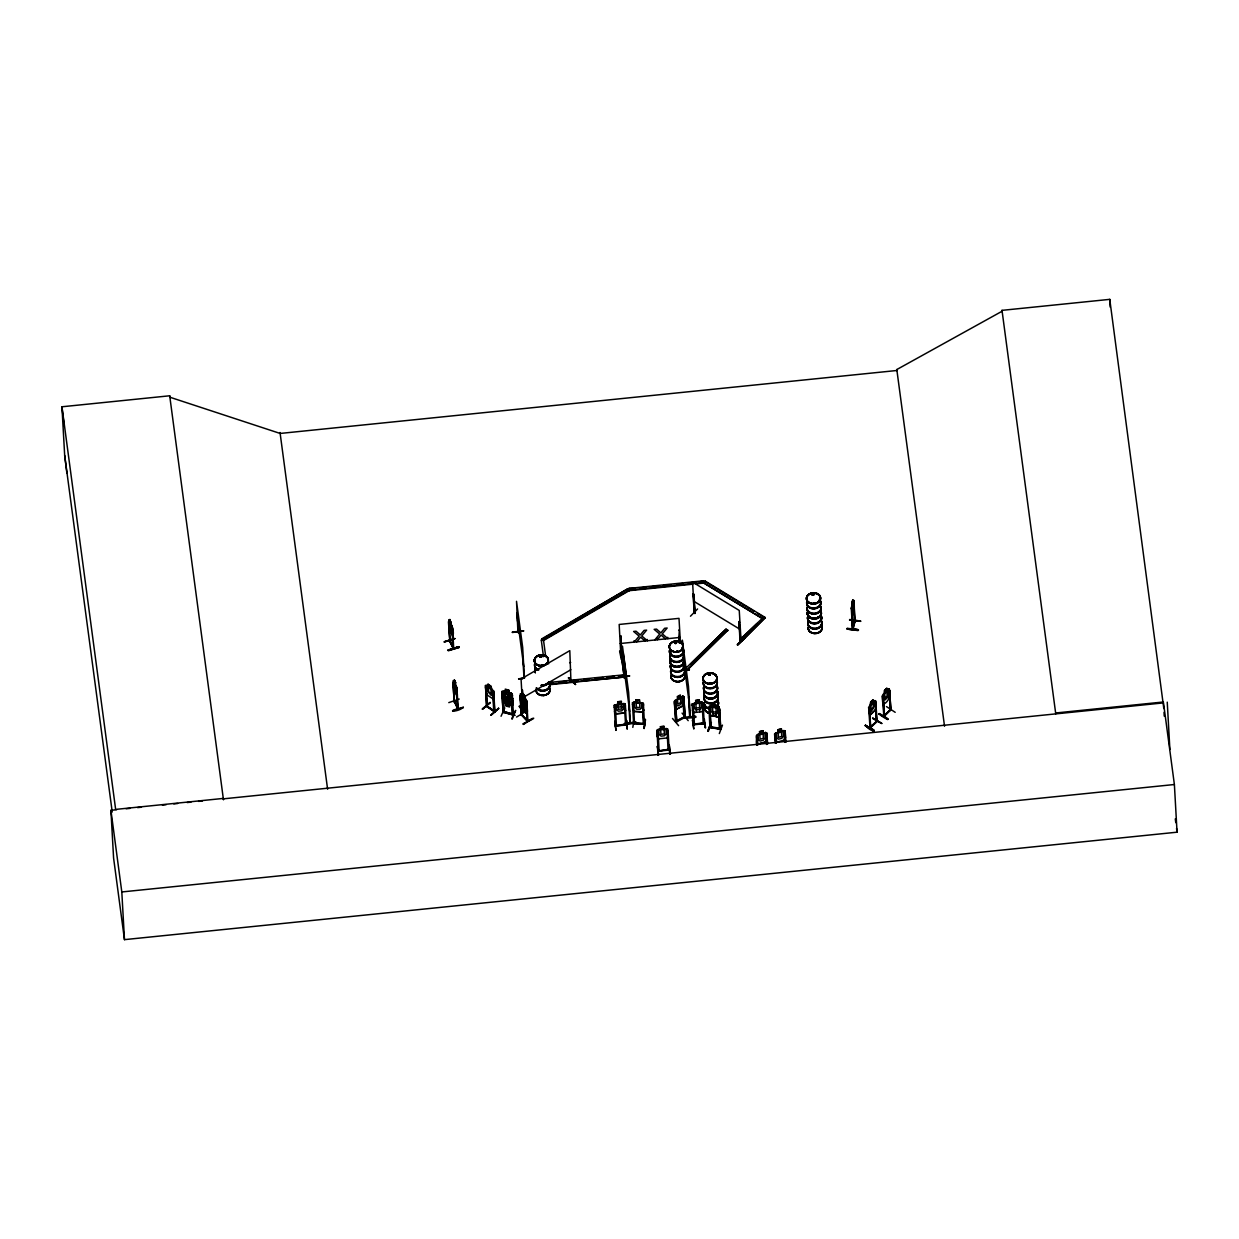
<?xml version="1.0" encoding="UTF-8"?>
<svg xmlns="http://www.w3.org/2000/svg" width="1239" height="1239" viewBox="0 0 1239 1239"><rect width="100%" height="100%" fill="white"/><g stroke="black" fill="none" stroke-linecap="round" stroke-linejoin="round"><path stroke-width="1.5" d="M851.317 608.752L852.556 629.335L855.282 620.135L855.003 620.971M853.175 627.925L852.974 628.576M854.569 621.498L854.182 601.813M855.251 620.29L853.113 629.226M855.282 620.987L855.282 620.135M852.045 616.341L854.058 606.676L852.169 616.356M522.409 678.833L518.614 678.833L524.407 678.213L522.688 647.47L516.524 601.318L517.933 632.184M518.398 632.726L517.174 612.902L518.367 632.85M524.391 677.392C523.896 678.662 524.701 675.735 524.02 678.26L522.827 658.312M624.286 676.277L623.929 677.81L624.146 676.107M628.777 703.225L629.97 723.173C629.412 719.301 631.069 724.242 629.939 722.476M629.706 721.625L630.388 723.003L628.638 692.384L622.474 646.231L624.317 677.764M689.643 716.219L690.247 716.994L688.466 686.282L682.302 640.129L682.844 649.654M688.714 697.913L688.992 697.077L689.798 717.071L689.627 715.414M540.56 657.088L540.065 656.283M541.489 656.298L540.111 656.747M541.83 656.918L540.932 655.772M675.301 643.614L674.821 642.452M676.633 651.807L676.773 650.878L677.501 651.42M677.392 651.451L677.501 651.296M709.358 675.085L708.693 674.248L709.591 673.892M709.993 683.154L710.706 682.612M711.078 683.386L709.993 683.03M814.534 603.3C812.443 604.074 815.169 601.72 813.884 603.424M814.596 603.393L813.543 602.928M847.104 629.04C857.063 627.368 866.82 632.618 847.104 629.04L858.147 630.558M847.213 628.591L858.24 630.155M847.197 628.281L858.24 629.799M487.237 706.199L486.726 705.394M486.338 705.688L494.919 711.759L493.633 691.068L486.478 685.291L485.471 685.523L485.827 691.827L487.035 694.692M494.609 711.294L493.958 710.427M494.826 711.651L486.71 706.091M522.533 705.285L522.688 709.715L523.772 708.847M570.714 681.001L570.59 681.837M524.438 678.089L524.314 676.726M624.348 677.64L622.737 657.863M690.216 716.901L690.108 715.414M449.37 640.083L449.463 640.671M449.788 639.851L453.304 648.074M454.667 701.088L453.846 700.531L457.78 709.204L457.392 707.779M457.361 708.6L458.136 708.367M457.718 707.577L458.182 709.173L456.943 688.497M458.198 708.445L457.423 708.476M644.652 723.607L633.594 723.591L632.386 702.683L636.025 702.095M632.726 709.08L634.12 711.496L642.762 711.96L643.769 709.699L642.669 711.867L634.213 711.325L632.866 708.971M633.594 704.279L632.54 704.526L633.594 704.279L634.476 723.746L634.616 722.662M636.134 702.281L635.886 699.741L639.572 699.989L639.556 702.498M634.136 719.085L632.819 727.386M639.556 700.081L635.87 699.834M642.499 705.161L643.552 704.929L642.499 705.161L643.661 724.335L642.545 704.867M633.625 702.033L643.413 703.411L639.696 702.327L641.461 703.303L641.709 707.686L639.974 709.436L636.536 709.219L634.6 707.221L634.353 702.838L636.149 702.172M643.676 724.288L644.543 723.266M645.318 719.41L644.079 728.501L645.38 719.425M645.488 719.766L644.172 728.455M676.571 720.695L675.518 721.253L683.943 717.025C693.112 719.782 705.611 714.624 684.455 718.109M682.674 696.241L674.419 701.444L675.782 722.198L674.589 702.823L675.456 702.374L676.695 721.81L676.695 720.99M684.083 716.684L685.198 716.576L675.735 721.795M683.711 696.55L682.565 696.256L683.711 696.55L685.182 717.335L683.851 697.944L682.999 698.393L683.959 717.52L695.59 716.142M851.998 602.835L852.773 600.017L851.704 607.342L853.051 629.211M451.306 625.261L451.554 629.644L450.113 622.783C455.503 630.682 453.443 644.357 449.029 626.345M457.408 694.707L457.067 696.349L457.052 688.466M875.942 707.035L875.199 709.993L869.824 715.213M868.57 707.454L869.871 715.414L875.354 710.071L875.849 706.973M889.757 695.482C890.129 698.053 884.135 707.02 882.726 702.157M889.168 698.517L889.664 695.42M694.289 612.004C696.194 612.624 692.338 613.073 695.218 613.259L693.251 593.713L694.088 613.15L694.955 613.553L694.041 594.178M739.791 640.16L740.814 641.384L739.11 621.544L739.946 640.981C741.665 641.709 738.986 638.643 741.077 641.09L739.249 610.44L692.601 582.113L694.227 612.716L695.172 612.809M865.411 725.543C882.927 733.318 869.855 732.419 865.503 725.094M865.457 725.171L874.207 730.452M873.867 731.165L865.457 725.434M887.682 719.58C877.692 714.454 874.471 709.575 888.038 718.868M878.931 714.314L879.303 713.54M888.007 719.24L879.256 713.927M852.107 603.517L852.525 601.039M852.649 600.001L852.881 602.541L853.686 600.512M851.735 609.402L852.494 629.133M849.567 619.996L860.733 621.064L849.675 619.5M852.324 610.316L852.804 603.3L851.658 607.048L853.702 600.388L855.127 621.575M852.757 627.77L854.895 620.739M890.206 709.839L890.934 709.064L883.624 716.421L883.562 715.6L884.6 715.213L884.088 716.591M886.892 688.28L884.553 690.557L883.794 699.137L885.064 699.88L887.248 697.758L888.317 694.738L886.799 688.218L884.46 690.495L884.77 692.895L882.4 695.993L883.856 716.684L890.996 709.792M486.338 706.307L485.642 687.026L487.283 706.896L486.695 705.316M520.659 698.347L521.216 696.566L526.25 701.94L527.024 705.099M526.42 708.584L527.117 707.035M527.04 706.942L526.482 708.723L521.449 703.349L520.581 700.236M521.077 714.036L527.938 721.361L526.699 700.701M526.467 702.451L525.878 701.816L527.535 721.594L521.139 714.702L520.07 695.621L520.969 696.07L522.068 715.011M526.885 720.231L527.876 721.206M526.188 701.63L527.442 721.563L525.878 701.816M526.11 712.89C519.946 710.086 514.386 699.152 526.095 712.89M757.927 744.174L756.564 742.099L757.927 744.174L766.182 741.882L767.096 739.156L766.631 732.93L763.116 733.209L763.054 730.669L759.538 731.645L759.677 733.984M783.962 730.468L774.592 733.922L774.979 740.303L776.311 742.3L784.566 740.008L785.526 737.375M710.148 705.92L719.611 708.646L720.804 729.213L709.978 727.014M712.456 706.385L712.317 704.046L715.879 704.743L716.421 716.529M710.613 715.476L709.405 712.812L710.613 715.476L718.961 717.149L719.952 714.934M716.003 707.097L717.706 708.29L717.954 712.673L716.281 714.191L712.967 713.525L711.078 711.294L710.83 706.911L712.564 706.493M718.961 717.149L710.644 715.383M709.885 708.46L709.018 707.965L709.885 708.46L710.923 727.603L709.993 708.166M710.954 722.771L707.748 731.258L710.892 722.817M711.403 722.554L708.336 731.382M710.195 706.013L708.909 706.602L709.885 727.355L719.58 728.625M710.954 727.525L710.768 726.906M718.543 710.21L719.627 710.117L718.543 710.21L719.689 729.399L718.651 709.916M711.155 726.766L720.757 728.517L719.456 728.563M539.894 656.221L540.142 657.274M540.405 657.026L540.204 656.159M541.366 665.08L542.217 664.693M674.744 642.855L675.487 643.32L675.131 642.391M676.448 642.979L676.633 642.313M677.439 651.342L677.005 651.342M709.188 675.054L708.832 674.124L708.445 674.883M710.21 674.403L709.885 673.908M812.722 593.853L812.087 595.092M812.35 594.131L813.373 594.999M672.498 718.465L678.616 725.667M494.067 697.387L493.277 699.214L493.989 697.464M702.42 711.573L703.38 709.08M692.477 710.303L693.886 712.595L702.513 711.635L703.504 709.08M624.487 712.843L625.463 710.458L625.122 704.217M615.953 713.896L614.559 711.589L615.953 713.896L624.595 713.014L625.602 710.567M667.186 737.886L668.27 735.408L667.914 729.121L664.197 728.749M664.073 728.749L665.962 729.337L666.195 733.72L664.46 735.78L661.037 736.136L659.086 734.448L658.838 730.065L660.635 729.105L656.887 730.329L657.228 736.539L658.637 738.831L667.279 737.948L668.286 735.501M718.868 717.04L719.844 714.903M852.649 628.545L852.091 605.933M502.198 695.76L503.173 693.623L511.351 695.745L512.621 698.471M502.306 695.807L503.266 693.716M511.645 702.451L512.729 700.407L511.738 702.544L503.576 700.422L502.26 697.774M503.142 693.716L511.351 695.745M502.554 702.064L506.07 703.798L506.193 706.137L509.725 706.958L509.461 704.495M503.7 703.179L513.023 704.681L512.667 698.378M509.539 704.697L511.831 705.192M501.903 691.47L503.111 712.41L501.903 691.47L505.342 691.548M503.08 690.959L512.373 694.119M502.926 693.468L501.965 693.221L502.926 693.468L503.963 712.611L503.065 693.19M503.576 700.422L511.738 702.544M508.671 690.108L505.249 689.116L505.45 691.656M511.18 693.081L508.811 692.462L510.514 693.654L510.762 698.037L509.136 699.446L509.384 703.814L506.132 702.962L505.899 698.595L504.056 696.272L503.808 691.904L505.497 691.563M503.158 711.929C533.544 721.501 495.43 707.856 504.072 712.069M504.784 707.887L501.052 716.266M511.382 695.683L512.466 695.637L511.382 695.683L512.59 714.469M512.698 713.71L513.442 714.64M503.019 711.635L513.612 714.051M515.579 710.396L512.218 719.131M876.143 721.826L875.71 702.126L877.181 721.361L870.041 728.238L868.678 707.515L874.703 700.577L875.601 700.747L876.67 721.237M622.024 654.595L621.018 654.796M620.832 635.932L621.839 655.416L620.878 636.242L619.825 636.041L620.878 636.242M659.287 750.307L658.002 750.137L659.303 750.509M669.261 749.301L668.255 749.487M621.297 659.551L619.608 650.971M692.477 720.324L693.809 729.012L692.555 719.967M521.061 714.624L521.727 715.321L520.07 695.621M527.876 720.711L526.916 721.021M571.814 680.831L570.559 681.14L571.473 680.598M877.057 721.485C866.634 730.329 870.119 725.853 870.289 727.37M869.778 727.278L876.345 721.578M876.747 720.494L876.453 721.315M876.05 721.81L877.119 720.618M883.577 715.724L884.677 715.956M889.819 709.56C891.522 707.144 889.416 711.945 890.98 709.87L889.525 690.572L889.943 710.272M890.903 709.87L889.401 689.194L888.487 689.132M852.757 602.526L853.144 609.557L851.952 611.725M452.576 627.941L453.706 648.647L449.478 640.857L453.273 648.756L451.941 626.593L449.896 619.485L449.726 625.834L452.189 630.976M454.295 701.073L458.151 709.095L454.264 700.376M675.952 709.513L683.169 705.611L684.067 702.854L683.247 705.688L675.952 709.513L674.697 707.67L674.341 701.367L675.456 700.035M676.014 722.12L685.229 717.273M539.832 656.283L541.009 655.756M674.759 642.499L676.2 642.05M708.847 674.372L709.746 674.078M709.715 675.054L709.575 673.737M710.055 674.837L709.018 675.332M812.18 594.023L812.288 595.247L813.76 594.968M812.443 594.023L813.249 594.101M812.552 595.216L813.589 594.131L813.605 595.247M813.558 594.859L813.791 594.008M636.753 641.848L640.594 637.156L644.977 640.997L644.791 639.649M654.734 640.005L659.675 634.074L654.161 629.35L656.562 629.102L660.852 632.881L664.615 628.281L667.155 628.034L662.292 633.872L667.898 638.658L667.728 637.311M622.024 654.997L621.002 655.059M621.916 655.338L620.956 654.316L620.816 655.431L619.175 624.456L679.003 618.354L680.412 643.103M615.334 725.218C617.037 723.963 616.728 727.572 616.418 725.063M615.551 725.109L615.597 725.791M616.464 725.434L615.613 725.589M625.447 724.103L625.618 725.218L625.354 724.087M626.469 724.335L625.37 724.49M693.236 705.347L692.229 705.456L693.236 705.347L694.46 724.707L693.251 724.892L693.143 723.855L694.382 723.715M704.201 723.762C705.425 721.036 701.15 724.103 704.201 723.762L703.163 702.885L701.894 702.172L699.307 702.374L701.197 703.04L701.444 707.407L699.71 709.498L696.272 709.87L694.336 708.197L694.088 703.814L695.884 702.838L692.121 704L693.391 724.428M704.279 723.7L693.329 724.83M658.048 750.834L669.261 749.688M667.062 730.731L668.115 730.933L667.062 730.731L668.084 750.153L668.038 749.053L669.215 748.991M669.153 750.044L668.084 730.638M677.501 698.92L675.998 700.531L676.246 704.898L677.903 705.967L680.8 704.449L682.24 701.754L681.992 697.371L680.567 697.356M456.664 691.501L454.93 689.565L453.954 681.977L454.543 682.534M697.588 608.953L690.479 616.217M737.902 645.023C759.894 623.527 722.6 659.086 744.593 637.806M744.515 637.466L737.53 644.776M743.415 638.968L737.406 644.357M765.625 732.435L757.401 734.619L756.239 735.889L756.874 744.918M774.623 733.999L775.831 732.807M740.783 640.687L739.9 640.16L741.619 641.244L765.299 617.549L705.285 581.122L703.891 582.469L629.118 590.105L543.286 640.052L542.016 638.704L627.832 588.757L629.149 590.693L543.332 640.64L542.016 638.704M696.256 583.848L703.922 583.073L705.285 581.122M684.95 669.122L726.039 629.118L727.742 630.155L685.322 672.08M690.464 664.383L726.039 629.118M685.275 671.492L727.742 630.155M741.232 638.921L757.044 623.527M741.619 641.244L765.299 617.549M870.645 702.048L872.984 699.772L873.139 702.327L874.254 701.924L874.502 706.292L871.265 711.434L869.995 710.69L869.747 706.307L870.645 702.048L873.015 699.989M869.406 705.967L870.955 704.449L870.738 702.048M873.139 702.327L874.78 700.747M883.113 694.351L888.611 689.07L886.954 690.773M870.785 727.665L869.391 708.29L870.243 728.114M876.019 702.312L875.075 702.745M884.569 715.987L883.206 696.736L883.98 716.607M890.175 710.52L889.834 690.758M869.793 727.851L870.305 726.704M884.336 715.724L890.144 710.024M872.999 718.155L881.781 723.483L872.736 718.419M881.781 723.483L872.612 718.171M895.193 712.317L886.474 706.586M519.342 706.416L526.126 713.277M453.675 647.951L450.222 640.95M523.694 704.728L522.502 705.967L524.143 705.703L526.095 709.792L524.577 705.641M485.471 685.523L486.834 706.106M488.011 684.222L490.814 686.034L492.27 690.123L492.518 694.506L491.264 695.435L487.252 690.866L487.004 686.483L488.321 686.638L488.104 684.16L488.228 686.499M487.19 706.834L486.4 687.537M490.737 686.112L490.783 688.466L493.711 691.099M492.75 692.338L493.757 692.632L492.75 692.338L493.742 711.465L494.516 711.232M489.885 702.513L482.203 709.111L490.288 702.451M482.591 709.312L490.241 702.73M487.252 706.4L493.958 710.628M493.695 710.861L494.64 711.991L493.54 691.145M498.605 708.197L490.954 715.166L498.636 708.259M498.682 708.569L491.062 715.197M710.985 726.89L710.04 726.704M720.649 728.811L719.487 708.646M683.943 716.746L684.981 716.266L685.121 717.304M701.955 702.172L692.121 704M626.361 724.381L615.411 726.209L614.203 705.285L617.827 704.093L617.703 701.739L621.389 701.367L621.405 703.891M617.967 704.155L616.17 705.13L616.403 709.498L618.354 711.186L621.792 710.845L623.527 708.77L623.279 704.402L621.389 703.798L625.246 704.17L624.022 703.458L614.203 705.285M633.485 722.585L634.709 722.616L634.492 723.7M542.14 665.312L541.753 664.693M812.134 594.054L813.419 593.791M710.102 675.224L709.73 673.846M869.701 727.355L870.537 727.278M759.662 731.691L759.832 734.123L758.082 735.3L758.33 739.683L760.188 741.077L763.472 740.163L765.113 737.794L764.881 733.411L763.193 733.008M778.185 732.156L776.466 733.426L776.714 737.809L778.572 739.187L781.855 738.289L783.497 735.92L783.265 731.537L781.453 731.242L781.437 728.795L777.922 729.771L778.216 732.249L775.877 732.899M513.426 714.361L512.265 694.119M822.231 627.399L822.262 627.383A7.016 5.421 -3.2 0 1 814.968 633.547A7.016 5.421 -3.2 0 1 808.246 627.43A7.031 5.436 -3.2 0 0 816.795 633.392A7.031 5.436 -3.2 0 0 820.868 624.812A7.047 5.452 -3.2 0 1 816.78 633.222A7.047 5.452 -3.2 0 1 808.2 627.244M521.944 690.835C522.951 688.404 520.845 694.831 522.254 696.349M570.978 682.085L569.801 650.645L521.061 679.003L522.022 696.163M570.683 662.462L569.63 662.71M571.613 681.249L568.469 677.81M522.781 709.668L523.601 709.173L524.949 711.372M523.834 709.42L522.966 709.978L522.765 705.533M568.856 677.594L575.562 684.501L568.391 677.919M571.829 681.481L575.562 684.501M542.047 639.309L627.832 588.757M523.756 697.123L570.869 669.71M522.331 695.389L521.046 693.855L526.761 700.747L527.473 711.356L526.668 711.434M522.409 695.544C520.628 690.2 525.754 695.435 524.469 697.681L525.615 699.539L525.15 709.018L523.152 706.88L521.48 695.125L522.502 695.482M524.469 697.681L524.376 695.28M525.94 699.23L524.577 697.619M521.449 703.349L520.752 700.236M526.157 701.986L521.108 696.628M523.121 707.67L521.836 701.367L522.796 700.624L522.548 696.272L524.546 698.409L525.986 705.781L525.398 712.301L521.758 706.06L526.761 711.372M525.801 711.496L516.57 717.04M521.758 714.903L527.164 720.138M523.137 723.731C537.865 717.443 536.441 715.058 523.508 724.459M523.152 724.134L532.336 718.465M944.536 726.255L896.804 369.547L1002.057 311.252L1002.01 310.354L1109.757 299.358L1163.808 708.553M709.932 726.317L710.938 726.472M719.596 728.966L720.587 729.121M677.578 699.013L677.268 696.55L680.366 694.924L680.474 697.48M674.806 703.071L675.658 702.621M684.176 717.768L683.216 698.657L684.067 698.207M688.203 720.68L682.085 713.106M621.963 655.385L621.064 655.446M571.566 680.552L571.38 681.311M541.071 657.088L540.762 656.097M541.428 657.15L540.405 657.243M675.998 643.32L676.494 642.669L675.642 643.351M676.339 643.366L675.332 643.475M708.832 673.892L709.916 673.768M710.706 683.308L710.148 683.278M511.738 705.192L512.9 704.619M615.922 730.003L614.73 721.346L616 730.391M658.482 755.279L657.444 746.265L658.559 754.938M870.459 727.355L869.391 708.29M449.076 620.15L452.498 628.034M448.425 621.684L449.896 641.57L448.797 620.011L449.958 622.04L449.772 619.531M452.25 628.762L453.211 648.617M454.728 638.519L444.135 641.787L454.883 638.565M454.914 638.581L444.305 642.096M453.474 647.889L452.87 647.176M448.208 649.933C480.98 639.711 425.395 657.723 458.802 646.696M459.019 647.455L448.456 650.769M454.233 702.033L452.901 682.209L454.295 702.079L453.691 680.753M454.372 680.01L455.642 682.674L454.372 680.01L454.434 682.565M453.551 680.676L457.098 688.512L456.649 686.84M457.191 696.318L454.078 690.108L453.273 680.536M456.726 689.287L457.826 709.297L455.41 682.612M448.781 702.621L459.204 699.044M463.278 707.221C458.492 712.533 441.781 712.224 463.309 707.299M452.715 710.861L463.324 707.624M762.976 730.871L759.538 731.645M759.832 734.123L757.401 734.619M781.36 728.981L777.922 729.771M756.564 737.561C757.881 735.161 755.403 743.338 756.998 745.197M766.492 744.174L765.965 734.634L766.926 734.371L767.591 744.19M766.616 744.453L766.089 734.928L767.049 734.65M785.975 742.316L785.17 731.087L781.499 731.335L781.329 728.904M775.8 735.13C774.329 734.742 777.503 739.28 776.218 742.765M784.349 732.76C786.115 731.351 783.048 739.652 784.876 742.3M757.974 743.989L766.058 741.743M616.433 726.147L615.427 706.726L614.42 706.834L615.427 706.726M703.365 723.359L704.155 723.018M659.102 751.082L658.11 731.645L657.088 731.753L658.11 731.645M509.43 704.588L511.118 704.263L510.871 699.88L509.028 697.557L508.78 693.19L505.543 692.353L504.397 702.513L506.178 703.752L506.348 705.998M494.5 711.929L486.447 706.323M696.411 712.224L695.621 700.422L699.307 700.02L699.834 711.836M695.637 700.515L699.323 700.112M695.931 703.613L699.354 703.241M696.179 707.996L699.601 707.608M517.283 613.692L516.787 612.949M512.357 632.029L523.617 630.883L512.435 632.51M512.404 632.339L523.617 630.914M678.647 630.047C680.397 628.839 677.609 640.16 679.406 643.211M524.19 677.857L518.63 678.91M618.354 677.005L629.567 675.828L618.385 677.423M618.369 677.268L629.582 676.06M685.616 670.036L689.395 669.71L685.817 670.5M685.663 670.345L689.395 669.695M624.379 705.765L625.432 705.951L624.379 705.765L625.618 725.171M702.188 704.402L703.241 704.588L702.188 704.402L703.225 723.824M626.593 720.432L627.213 729.182L626.609 720.479M624.549 723.406C658.947 719.549 601.178 726.131 635.839 723.018L616.588 725.28M689.674 716.188L690.015 715.368M615.489 725.899L626.5 725.032L625.246 704.17M694.398 723.917L703.38 723.096M693.422 724.211L703.148 723.282M693.298 724.536L704.263 723.282M705.084 727.448L704.402 719.069M703.767 718.775L705.641 727.758M61.95 406.779L169.697 395.783L223.469 799.805L223.392 798.412L115.645 809.408L61.95 406.779L64.676 455.441L66.86 472.973M634.678 588.432L628.885 588.417L703.675 580.781L703.922 583.073L762.248 618.462L703.922 583.073M640.424 587.844L646.185 587.255M651.931 586.667L657.677 586.078M663.438 585.489L671.104 584.715M676.866 584.127L682.612 583.538M688.357 582.949L696.039 582.16M699.865 581.772L703.675 580.781M627.863 589.361L629.149 590.693L692.431 584.235M543.503 640.455L541.288 640.083L543.472 639.866L545.687 656.469M620.243 643.521L680.072 637.419M624.193 677.098L621.08 653.387L623.263 653.154L626.376 676.835L549.419 684.733M549.156 682.457L623.945 674.821M549.187 683.061L553.028 682.658M558.774 682.085L566.44 681.295M570.281 680.908L577.947 680.118M583.708 679.53L589.454 678.941M595.216 678.353L602.882 677.578M606.707 677.191L614.389 676.401M620.135 675.813L623.976 675.425M549.373 684.145L626.376 676.835M621.389 701.46L617.719 701.832L617.967 704.248M614.327 707.484L625.37 706.385M615.938 713.772L624.595 713.014M660.65 729.198L660.387 726.689L664.058 726.317L664.089 728.842M660.387 726.782L664.073 726.41M666.706 728.501L658.126 729.275M669.323 745.444L670.005 754.102M668.208 749.053L669.277 750.044L658.126 751.175L656.995 730.251M667.991 749.316L658.327 751.159M1163.452 701.986L1055.705 712.983L1055.752 713.881L1002.01 310.354M223.345 798.845L1163.498 702.885L1174.386 784.519L1177.05 832.19L124.473 939.642L113.585 858.008L110.921 810.321L116.636 809.748M126.161 808.773L129.971 808.386M137.591 807.611L141.416 807.209M162.371 805.071L166.181 804.684M173.801 803.91L177.611 803.522M187.135 802.547L190.945 802.16M198.565 801.385L202.375 800.998M124.473 939.642L121.809 891.956L1174.386 784.519M633.779 723.204L644.729 724.01L633.625 723.622M644.45 724.381L643.413 703.411M521.077 693.964L520.241 693.933L521.634 715.368M521.449 714.516L521.061 714.129M720.448 729.508L710.071 727.401M634.74 722.864L643.413 723.53M513.271 715.011L503.127 712.363M890.671 709.575L889.896 709.529M853.702 600.388L854.631 621.699M852.014 605.174L852.06 602.727M849.582 619.841L860.625 621.374M703.891 719.1L705.177 727.758M669.277 745.413L670.485 754.102M712.41 704.232L715.724 704.898M712.611 707.268L715.941 707.934M712.859 711.651L716.173 712.317M449.803 641.461L449.107 620.274M454.388 701.166L454.45 700.515M783.962 730.654L785.061 731.149M765.532 732.435L766.786 732.961L767.468 743.896M512.466 714.795L511.521 695.389M722.476 725.125L719.317 733.565M689.736 716.947L688.605 697.123M515.61 710.706L511.692 718.682M701.909 702.265L703.055 702.931M693.004 593.946L693.794 594.426M738.862 621.792L739.652 622.257M889.308 689.132L889.679 695.544M705.316 581.726L753.916 611.214M757.153 613.181L765.33 618.137M882.307 695.931L882.664 702.234M693.67 601.194L740.318 629.505M726.069 629.722L727.773 630.744M741.588 640.64L739.884 639.618L763.627 617.115M865.147 725.791L873.898 731.103M486.431 685.461L488.243 686.716M493.354 699.137L486.896 694.8L485.905 691.749M665.498 638.906L661.115 635.065L657.289 639.742L657.104 638.395M511.227 692.988L512.327 694.196M525.305 709.746L526.73 711.263M525.429 712.084L523.431 709.962L523.292 707.608M522.75 693.917L524.082 696.07L522.796 694.692M676.835 721.687L675.456 702.374M692.601 710.272L693.964 712.502M657.351 736.508L658.714 738.754M511.227 695.884L512.512 698.455M502.414 697.696L503.7 700.267M459.034 647.517L448.286 650.398M455.456 683.401L454.651 681.016M785.139 730.995L785.402 737.391M767.142 739.249L766.182 741.882M450.253 640.548L450.237 641.26M453.613 686.84L454.094 690.092M635.839 723.034L635.746 722.151M1175.284 818.902L1175.78 822.696M1176.539 828.395L1177.05 832.19M683.37 659.194L689.534 705.347M668.673 745.119L669.85 754.164M667.976 749.115L668.177 750.106M647.192 639.401L647.378 640.764L641.771 635.979L646.619 630.124L644.094 630.388L640.331 634.972L636.041 631.209L633.625 631.456L639.154 636.165L634.213 642.096L634.027 640.749M658.017 755.372L657.46 746.265M628.885 588.417L629.149 590.693M623.542 665.297L629.706 711.449M621.08 653.387L623.914 674.682M541.288 640.083L543.503 656.685M517.592 620.383L523.756 666.536M280.029 432.504L327.607 789.228M64.676 455.441L112.238 812.056M110.921 810.321L121.809 891.956M896.959 369.532L897.082 370.476L280.153 433.449L169.774 397.177L169.697 395.783M62.027 408.173L64.211 425.705M635.793 722.616L624.564 723.715M1167.246 702.157L1169.879 749.44M1164.025 712.332L1164.242 716.111M1109.757 299.358L1110.175 307.071M883.206 696.736L884.15 715.848M875.431 700.794L876.438 722.012M876.128 721.021L876.376 722.074M872.55 700.701L871.187 702.838L871.141 702.064M775.924 735.424L776.342 743.044M774.747 733.999L775.382 743.323M757.416 737.019L757.958 744.933M739.11 621.544L740.179 640.609M712.317 704.046L713.091 715.879M683.278 656.174L683.99 669.029M683.262 657.228L683.974 670.082M683.293 663.562L683.587 670.129M683.649 696.473L683.959 702.885M543.472 639.866L543.332 640.64M522.533 690.108L523.075 695.853M523.617 709.219L523.663 710.009M508.718 690.015L508.811 692.462L508.563 690.154M493.014 692.105L494.206 711.201M450.934 622.086L450.981 622.876L450.175 620.491M538.717 669.633A7.031 5.436 -3.2 0 1 534.644 663.903M548.165 662.524A7.031 5.436 -3.2 0 1 548.583 663.887M535.31 671.956A7.031 5.436 -3.2 0 1 535.465 667.79M535.356 672.839A7.031 5.436 -3.2 0 1 535.511 668.673M535.248 672.56A7.14 5.514 -3.2 0 1 535.403 668.332M535.233 672.297A7.14 5.514 -3.2 0 1 535.387 668.069M537.199 669.819A7.031 5.436 -3.2 0 1 534.644 666.21M538.702 670.02A7.14 5.514 -3.2 0 1 534.567 664.197M549.342 683.665A7.031 5.436 -3.2 0 1 545.284 690.773A7.031 5.436 -3.2 0 1 536.208 687.831M549.419 683.324A7.14 5.514 -3.2 0 1 546.151 690.216A7.14 5.514 -3.2 0 1 536.983 688.807M549.295 682.782A7.031 5.436 -3.2 0 1 546.074 689.581A7.031 5.436 -3.2 0 1 537.029 688.187M549.404 683.061A7.14 5.514 -3.2 0 1 546.136 689.953A7.14 5.514 -3.2 0 1 536.967 688.543M548.892 682.565A7.031 5.436 -3.2 0 1 541.366 685.879M548.97 682.286A7.14 5.514 -3.2 0 1 541.335 685.663M548.954 682.023A7.14 5.514 -3.2 0 1 541.319 685.384M548.846 681.682A7.031 5.436 -3.2 0 1 541.319 684.997M717.149 686.623A7.031 5.436 -3.2 0 1 710.365 694.15A7.031 5.436 -3.2 0 1 704.155 686.623M716.312 684.764A7.14 5.514 -3.2 0 1 711.263 693.608A7.14 5.514 -3.2 0 1 704.031 686.019M704.372 690.851A7.047 5.452 -3.2 0 0 711.527 698.347A7.047 5.452 -3.2 0 0 716.514 689.612A7 5.405 -3.2 0 1 711.511 698.177A7 5.405 -3.2 0 1 704.418 690.743M716.916 680.753A7.14 5.514 -3.2 0 1 710.04 688.388A7.14 5.514 -3.2 0 1 703.737 680.769M717.102 685.74A7.031 5.436 -3.2 0 1 710.319 693.267A7.031 5.436 -3.2 0 1 704.108 685.74M716.854 681.357A7.031 5.436 -3.2 0 1 710.071 688.884A7.031 5.436 -3.2 0 1 703.86 681.373M716.808 680.474A7.031 5.436 -3.2 0 1 710.024 688.017A7.031 5.436 -3.2 0 1 703.814 680.49M717.985 701.615A7.031 5.436 -3.2 0 1 715.538 708.027M708.538 708.739A7.031 5.436 -3.2 0 1 704.418 704.418M718.062 701.289A7.14 5.514 -3.2 0 1 715.569 707.779M708.476 708.507A7.14 5.514 -3.2 0 1 704.356 702.683M718.078 710.009A7.047 5.452 -3.2 0 0 718.233 705.843A7.047 5.452 -3.2 0 1 718.605 708.646M705.208 705.843A7.047 5.452 -3.2 0 0 708.77 712.967A7.047 5.452 -3.2 0 1 705.223 705.858A7 5.405 -3.2 0 0 708.785 712.812M716.885 694.769A7.14 5.514 -3.2 0 1 711.836 703.613A7.14 5.514 -3.2 0 1 704.588 696.024M717.939 700.732A7.031 5.436 -3.2 0 1 715.476 707.144M708.491 707.856A7.031 5.436 -3.2 0 1 704.356 703.535M718.109 697.727A7.031 5.436 -3.2 0 1 710.923 703.891A7.031 5.436 -3.2 0 1 704.17 697.743M716.823 695.125A7.031 5.436 -3.2 0 1 717.691 696.364M718.047 701.011A7.14 5.514 -3.2 0 1 715.553 707.5M708.46 708.228A7.14 5.514 -3.2 0 1 704.341 702.42M716.87 694.506A7.14 5.514 -3.2 0 1 711.821 703.334A7.14 5.514 -3.2 0 1 704.573 695.76M716.762 694.243A7.031 5.436 -3.2 0 1 712.688 702.823A7.031 5.436 -3.2 0 1 704.124 696.86M718.171 705.734A7 5.405 -3.2 0 1 718.016 709.885M683.432 654.889A7.031 5.436 -3.2 0 1 676.664 662.416A7.031 5.436 -3.2 0 1 670.438 654.904M683.51 654.564A7.14 5.514 -3.2 0 1 675.704 662.153A7.14 5.514 -3.2 0 1 671.306 653.309M683.68 659.303A7.031 5.436 -3.2 0 1 676.912 666.83A7.031 5.436 -3.2 0 1 670.686 659.303M670.686 659.009A7.031 5.421 -3.2 0 0 676.897 666.52A7.031 5.421 -3.2 0 0 683.649 659.009A7 5.405 -3.2 0 1 676.897 666.505A7 5.405 -3.2 0 1 670.702 659.024M682.333 648.043A7.14 5.514 -3.2 0 1 678.198 656.747A7.14 5.514 -3.2 0 1 669.509 650.692M683.386 654.006A7.031 5.436 -3.2 0 1 676.602 661.549A7.031 5.436 -3.2 0 1 670.392 654.022M682.271 648.4A7.031 5.436 -3.2 0 1 678.198 656.98A7.031 5.436 -3.2 0 1 669.618 651.017M683.494 654.285A7.14 5.514 -3.2 0 1 675.689 661.874A7.14 5.514 -3.2 0 1 671.29 653.046M682.317 647.78A7.14 5.514 -3.2 0 1 678.182 656.469A7.14 5.514 -3.2 0 1 669.494 650.429M682.209 647.517A7.031 5.436 -3.2 0 1 678.136 656.097A7.031 5.436 -3.2 0 1 669.571 650.134M683.649 659.303A7.016 5.421 -3.2 0 1 676.912 666.814A7.016 5.421 -3.2 0 1 670.717 659.318M684.702 671.259A7.031 5.436 -3.2 0 1 677.501 677.423A7.031 5.436 -3.2 0 1 670.748 671.275M683.401 668.657A7.031 5.436 -3.2 0 1 684.269 669.896M683.463 668.301A7.14 5.514 -3.2 0 1 678.414 677.144A7.14 5.514 -3.2 0 1 671.166 669.556M683.696 659.783A7.031 5.421 -3.2 0 1 676.928 667.294A7.031 5.421 -3.2 0 1 670.733 659.798A7 5.405 -3.2 0 0 676.928 667.279A7 5.405 -3.2 0 0 683.665 659.798M684.95 675.487A7.047 5.452 -3.2 0 1 677.733 681.651A7.047 5.452 -3.2 0 1 670.98 675.487A7 5.405 -3.2 0 0 676.819 681.45A7 5.405 -3.2 0 0 684.826 676.788M684.424 667.124A7.14 5.514 -3.2 0 1 675.348 671.739A7.14 5.514 -3.2 0 1 670.872 664.305M683.169 663.051A7.14 5.514 -3.2 0 1 684.052 664.29M684.64 670.376A7.031 5.436 -3.2 0 1 677.454 676.54A7.031 5.436 -3.2 0 1 670.702 670.392M683.355 667.775A7.031 5.436 -3.2 0 1 684.222 669.014M683.107 663.392A7.031 5.436 -3.2 0 1 678.12 672.111A7.031 5.436 -3.2 0 1 670.98 664.631M683.061 662.509A7.031 5.436 -3.2 0 1 678.074 671.228A7.031 5.436 -3.2 0 1 670.934 663.748M683.696 659.504A7.047 5.452 -3.2 0 1 676.912 667.047A7.047 5.452 -3.2 0 1 670.686 659.52M684.935 675.673A7.031 5.436 -3.2 0 1 677.748 681.822A7.016 5.421 -3.2 0 1 670.98 677.098M670.996 675.673A7.031 5.436 -3.2 0 0 677.748 681.822A7.016 5.421 -3.2 0 0 684.857 677.083M820.652 606.63A7.031 5.436 -3.2 0 1 814.797 614.126A7.031 5.436 -3.2 0 1 807.131 608.024M820.729 606.305A7.14 5.514 -3.2 0 1 814.797 613.894A7.14 5.514 -3.2 0 1 807.023 607.699M820.899 611.044A7.031 5.436 -3.2 0 1 814.131 618.571A7.031 5.436 -3.2 0 1 807.905 611.075A7.016 5.421 -3.2 0 0 814.131 618.555A7.031 5.436 -3.2 0 0 820.899 611.075A7.016 5.421 -3.2 0 1 814.131 618.555A7.016 5.421 -3.2 0 1 807.936 611.09M807.905 611.044A7.031 5.436 -3.2 0 0 814.131 618.571A7.016 5.421 -3.2 0 0 820.868 611.09M807.379 612.128A7.031 5.421 -3.2 0 0 815.03 618.215A7.031 5.421 -3.2 0 0 820.868 610.75A7 5.405 -3.2 0 1 814.116 618.246A7 5.405 -3.2 0 1 807.921 610.765M819.552 599.8A7.14 5.514 -3.2 0 1 814.503 608.628A7.14 5.514 -3.2 0 1 807.255 601.054M821.023 607.125A7.031 5.436 -3.2 0 1 813.822 613.29A7.031 5.436 -3.2 0 1 807.085 607.141M819.49 600.141A7.031 5.436 -3.2 0 1 814.503 608.86A7.031 5.436 -3.2 0 1 807.363 601.38M820.714 606.026A7.14 5.514 -3.2 0 1 814.782 613.615A7.14 5.514 -3.2 0 1 807.007 607.435M819.537 599.521A7.14 5.514 -3.2 0 1 814.488 608.364A7.14 5.514 -3.2 0 1 807.239 600.776M819.428 599.258A7.031 5.436 -3.2 0 1 814.457 607.977A7.031 5.436 -3.2 0 1 807.317 600.497M820.621 620.398A7.031 5.436 -3.2 0 1 815.634 629.118A7.031 5.436 -3.2 0 1 808.494 621.637M820.683 620.058A7.14 5.514 -3.2 0 1 815.634 628.885A7.14 5.514 -3.2 0 1 808.386 621.312M807.952 611.539A7.031 5.421 -3.2 0 0 814.147 619.051A7.031 5.421 -3.2 0 0 820.915 611.524A7 5.405 -3.2 0 1 814.147 619.02A7 5.405 -3.2 0 1 807.967 611.539M822.092 627.12A7 5.405 -3.2 0 1 814.952 633.237A7 5.405 -3.2 0 1 808.246 627.12M820.807 624.533A7 5.405 -3.2 0 1 821.674 625.757M821.271 616.031A7.14 5.514 -3.2 0 1 814.395 623.666A7.14 5.514 -3.2 0 1 808.091 616.046M820.574 619.515A7.031 5.436 -3.2 0 1 815.587 628.235A7.031 5.436 -3.2 0 1 808.447 620.754M821.194 616.372A7.031 5.436 -3.2 0 1 814.426 623.898A7.031 5.436 -3.2 0 1 808.2 616.372M820.667 619.779A7.14 5.514 -3.2 0 1 815.618 628.622A7.14 5.514 -3.2 0 1 808.37 621.033M821.256 615.768A7.14 5.514 -3.2 0 1 814.379 623.403A7.14 5.514 -3.2 0 1 808.076 615.768M821.147 615.489A7.031 5.436 -3.2 0 1 814.379 623.016A7.031 5.436 -3.2 0 1 808.153 615.504M820.838 624.828A7.016 5.421 -3.2 0 1 821.705 626.051M523.756 676.695L524.004 678.167L523.756 676.695M851.518 606.986L851.41 608.829L851.518 606.986M510.747 703.953L507.649 701.104L504.908 702.513L506.937 700.407L504.505 697.015L507.649 700.081L510.514 698.579L508.377 700.763L510.747 703.953M886.35 689.147L885.002 691.285L886.35 689.147M873.092 703.055L870.909 705.177L871.156 709.56L873.34 707.438L873.092 703.055M886.892 691.501L884.723 693.623L884.956 698.006L887.139 695.884L886.892 691.501M679.777 695.714L677.965 697.48L679.777 695.714M680.443 698.192L677.547 699.71L677.795 704.093L680.691 702.559L680.443 698.192M762.372 731.335L760.312 732.698L762.372 731.335M763.116 733.906L759.832 734.82L760.08 739.187L763.363 738.289L763.116 733.906M780.771 729.446L778.696 730.824L780.771 729.446M781.499 732.032L778.231 732.93L778.464 737.313L781.747 736.4L781.499 732.032M698.595 700.562L696.426 701.599L698.595 700.562M620.677 701.909L618.509 702.916L620.677 701.909M621.436 704.588L617.998 704.929L618.246 709.312L621.684 708.971L621.436 704.588M663.345 726.859L661.192 727.866L663.345 726.859M664.119 729.523L660.681 729.879L660.929 734.262L664.367 733.906L664.119 729.523M638.859 700.407L636.691 701.042L638.859 700.407M639.618 703.179L636.196 702.962L636.428 707.345L639.866 707.562L639.618 703.179M715.182 705.084L713.06 704.65L715.228 705.858L715.182 705.084M509.028 697.557L505.791 696.705L509.028 697.572M509.136 699.431L505.899 698.595L509.136 699.446M508.919 705.611L506.828 705.068L508.95 706.4L508.919 705.611M508.052 690.309L505.961 689.767L508.098 691.083L508.052 690.309M490.303 686.127L488.677 684.997L490.35 686.917L490.303 686.127M490.907 689.178L488.367 687.428L488.615 691.811L491.155 693.561L490.907 689.178M524.809 702.761L522.796 700.624L524.794 702.776M524.902 704.635L522.904 702.513L524.902 704.65M455.782 685.787L454.589 683.308L456.029 690.169L455.782 685.787M536.905 664.507A7.031 5.436 -3.2 0 0 548.288 660.898A7.031 5.436 -3.2 0 0 538.841 655.152A7.031 5.436 -3.2 0 0 536.905 664.507M536.921 664.507A7.016 5.421 -3.2 0 0 548.258 660.898A7.016 5.421 -3.2 0 0 538.857 655.199A7.016 5.421 -3.2 0 0 536.921 664.507M536.936 664.956A7.031 5.421 -3.2 0 0 548.304 661.347A7.031 5.421 -3.2 0 0 538.872 655.632A7.031 5.421 -3.2 0 0 536.936 664.956A7 5.405 -3.2 0 0 548.273 661.347A7 5.405 -3.2 0 0 538.888 655.648A7 5.405 -3.2 0 0 536.967 664.94M536.905 664.708A7.047 5.452 -3.2 0 0 548.319 661.084A7.047 5.452 -3.2 0 0 538.841 655.338A7.047 5.452 -3.2 0 0 536.905 664.708M543.735 695.544A7.031 5.436 -3.2 0 0 549.589 688.048A7.016 5.421 -3.2 0 1 543.735 695.528A7.031 5.436 -3.2 0 1 536.069 689.426A7.016 5.421 -3.2 0 0 543.735 695.528M543.72 695.249A7.031 5.421 -3.2 0 0 549.558 687.769A7 5.405 -3.2 0 1 543.72 695.218A7.031 5.421 -3.2 0 1 536.069 689.147A7 5.405 -3.2 0 0 543.72 695.218M711.542 698.564A7.031 5.436 -3.2 0 0 716.514 689.86A7.016 5.421 -3.2 0 1 711.542 698.533A7.031 5.436 -3.2 0 1 704.402 691.083A7.016 5.421 -3.2 0 0 711.542 698.533M705.549 682.488A7.031 5.436 -3.2 0 0 716.932 678.879A7.016 5.421 -3.2 0 0 707.484 673.149A7.031 5.436 -3.2 0 0 705.549 682.488M716.932 678.879A7.031 5.436 -3.2 0 0 707.469 673.149A7.016 5.421 -3.2 0 0 705.564 682.457A7.016 5.421 -3.2 0 0 716.901 678.864M705.58 682.921A7.031 5.421 -3.2 0 0 716.932 679.313A7.031 5.421 -3.2 0 0 707.5 673.582A7.031 5.421 -3.2 0 0 705.58 682.921M705.595 682.89A7 5.405 -3.2 0 0 716.901 679.297A7 5.405 -3.2 0 0 707.515 673.598A7 5.405 -3.2 0 0 705.595 682.89M705.549 682.658A7.047 5.452 -3.2 0 0 716.947 679.034A7.047 5.452 -3.2 0 0 707.484 673.288A7.047 5.452 -3.2 0 0 705.549 682.658M705.239 706.044A7.031 5.436 -3.2 0 0 708.785 713.153A7.016 5.421 -3.2 0 1 705.27 706.044M718.605 708.832A7.031 5.436 -3.2 0 0 718.233 706.044A7.016 5.421 -3.2 0 1 718.574 708.816M711.558 698.982A7.031 5.421 -3.2 0 0 716.529 690.293A7 5.405 -3.2 0 1 711.558 698.966A7 5.405 -3.2 0 1 704.464 691.532A7.031 5.421 -3.2 0 0 711.558 698.982M671.832 650.769A7.031 5.436 -3.2 0 0 683.216 647.145A7.016 5.421 -3.2 0 0 673.768 641.415A7.031 5.436 -3.2 0 0 671.832 650.769A7.016 5.421 -3.2 0 0 683.185 647.13A7.031 5.436 -3.2 0 0 673.768 641.415A7.016 5.421 -3.2 0 0 671.848 650.723M671.832 650.94A7.047 5.452 -3.2 0 0 683.231 647.316A7.047 5.452 -3.2 0 0 673.768 641.57A7.047 5.452 -3.2 0 0 671.832 650.94M671.879 651.172A7 5.405 -3.2 0 0 683.2 647.579A7 5.405 -3.2 0 0 673.799 641.879A7 5.405 -3.2 0 0 671.879 651.172M809.052 602.479A7.031 5.436 -3.2 0 0 820.435 598.871A7.031 5.436 -3.2 0 0 810.987 593.125A7.031 5.436 -3.2 0 0 809.052 602.479A7.016 5.421 -3.2 0 0 820.404 598.871A7.016 5.421 -3.2 0 0 810.987 593.156A7.016 5.421 -3.2 0 0 809.067 602.479M809.082 602.928A7.031 5.421 -3.2 0 0 820.45 599.32A7.031 5.421 -3.2 0 0 811.018 593.605A7.031 5.421 -3.2 0 0 809.082 602.928A7 5.405 -3.2 0 0 820.419 599.32A7 5.405 -3.2 0 0 811.018 593.62A7 5.405 -3.2 0 0 809.098 602.913M809.052 602.665A7.047 5.452 -3.2 0 0 820.45 599.041A7.047 5.452 -3.2 0 0 810.987 593.295A7.047 5.452 -3.2 0 0 809.052 602.665"/></g></svg>
